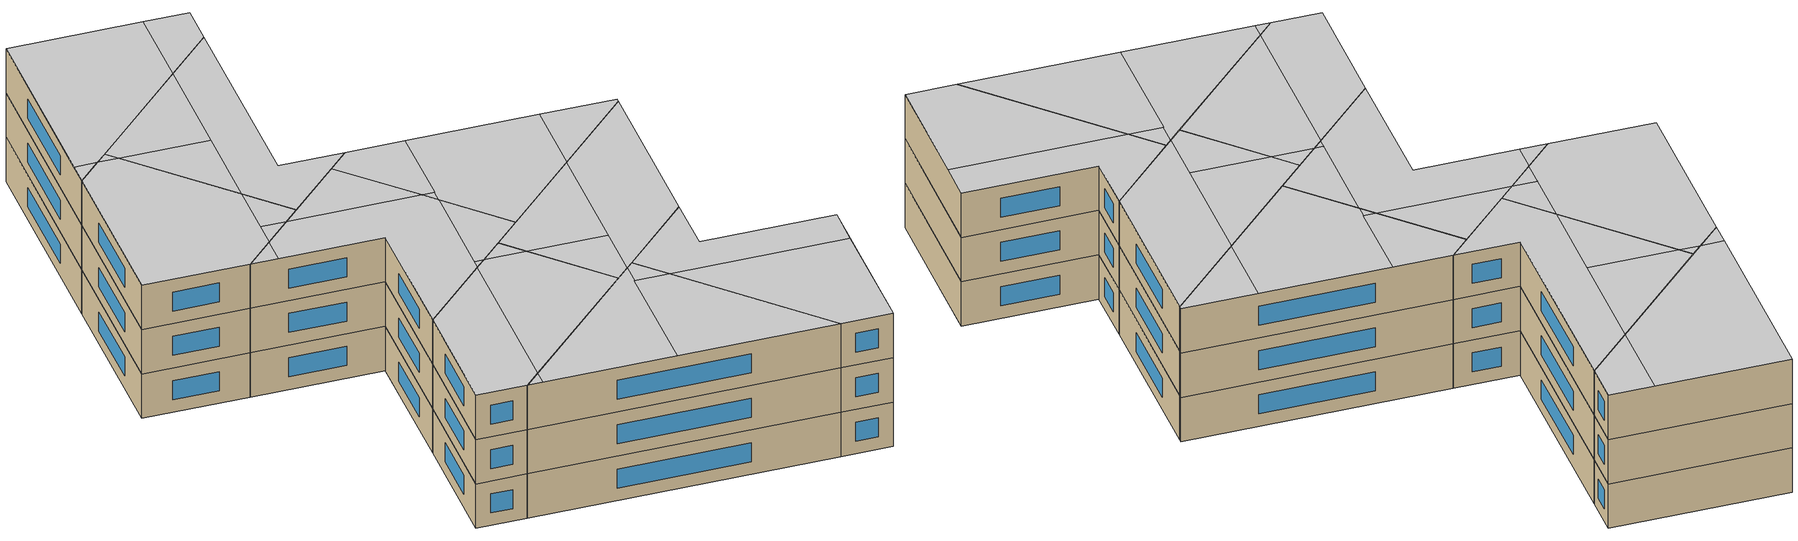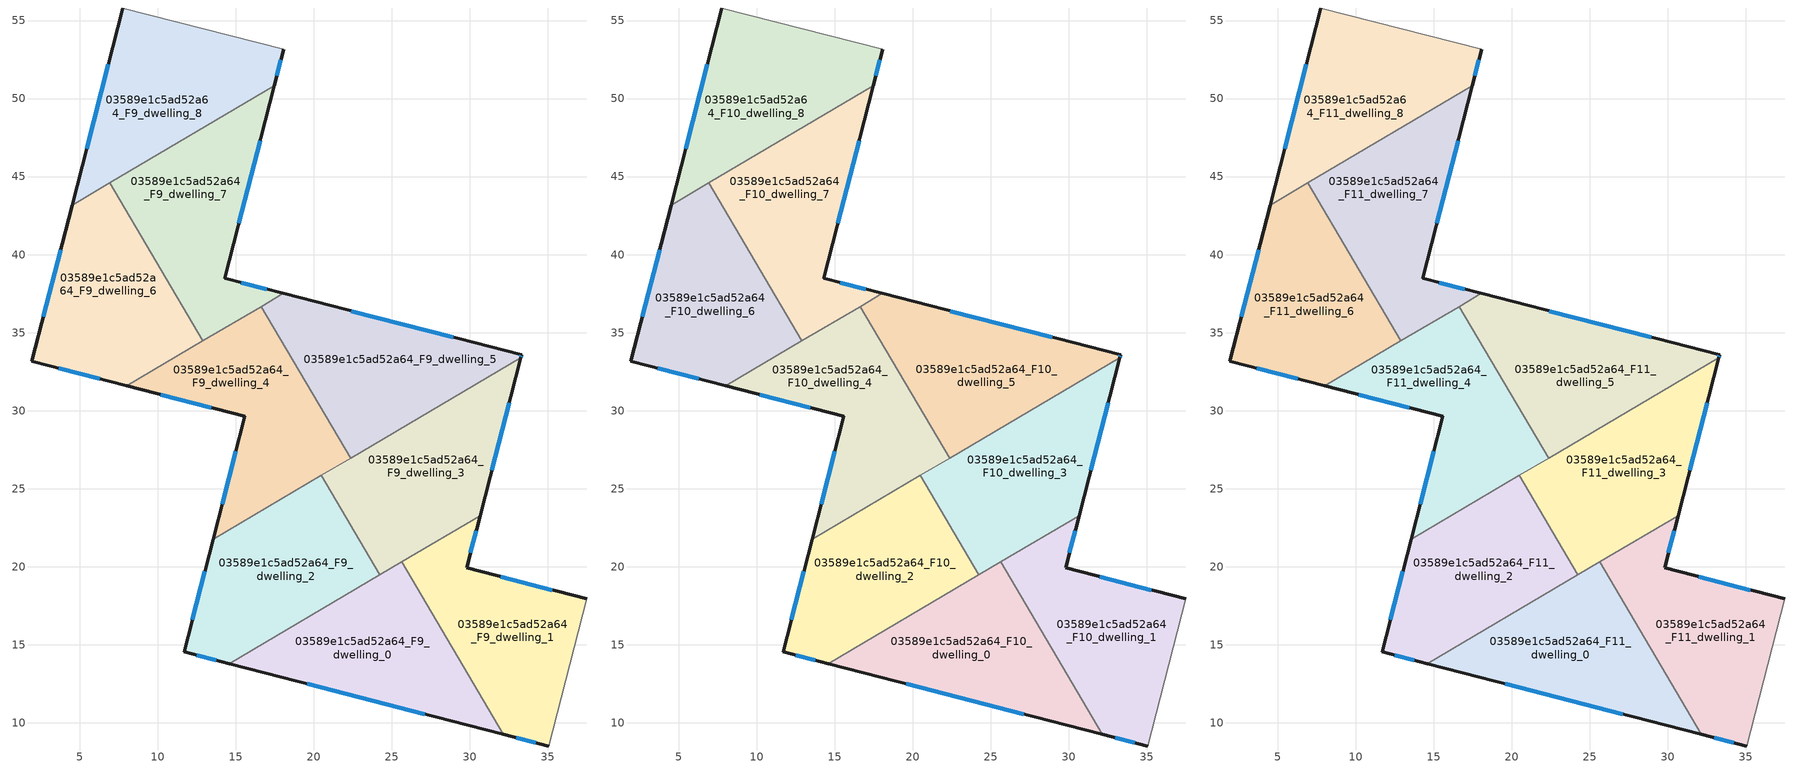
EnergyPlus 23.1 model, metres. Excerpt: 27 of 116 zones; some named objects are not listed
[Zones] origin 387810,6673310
03589e1c5ad52a64_F9_dwelling_0
 floor to 03589e1c5ad52a64_F8_dwelling_0 (EU_floor_Construction): 25.62,20.31 32.14,9.27 14.58,13.8 z27
 wall outside (EU_wall_Construction): 14.58,13.8 32.14,9.27 z27:30
 wall to 03589e1c5ad52a64_F9_dwelling_1 (EU_wall_Construction): 32.14,9.27 25.62,20.31 z27:30
 wall to 03589e1c5ad52a64_F9_dwelling_2 (EU_wall_Construction): 24.24,19.5 14.58,13.8 z27:30
 wall to 03589e1c5ad52a64_F9_dwelling_3 (EU_wall_Construction): 25.62,20.31 24.24,19.5 z27:30
 window (EU_Window_Construction): 19.59,12.5 27.12,10.56 z27.86:29.14
03589e1c5ad52a64_F9_dwelling_1
 floor to 03589e1c5ad52a64_F8_dwelling_1 (EU_floor_Construction): 37.48,17.94 35.05,8.52 32.14,9.27 25.62,20.31 30.65,23.28 29.78,19.93 z27
 wall outside (EU_wall_Construction): 37.48,17.94 29.78,19.93 30.65,23.28 / 32.14,9.27 35.05,8.52 z27:30
 wall adiabatic (EU_wall_Construction): 35.05,8.52 37.48,17.94 z27:30
 wall to 03589e1c5ad52a64_F9_dwelling_3 (EU_wall_Construction): 30.65,23.28 25.62,20.31 z27:30
 window (EU_Window_Construction): 30.03,20.88 30.4,22.32 / 35.28,18.51 31.98,19.36 / 32.97,9.05 34.22,8.73 z27.86:29.14
03589e1c5ad52a64_F9_dwelling_2
 floor to 03589e1c5ad52a64_F8_dwelling_2 (EU_floor_Construction): 20.48,25.85 24.23,19.5 14.58,13.8 11.69,14.54 13.55,21.76 z27
 wall outside (EU_wall_Construction): 13.55,21.76 11.69,14.54 14.58,13.8 z27:30
 wall to 03589e1c5ad52a64_F9_dwelling_3 (EU_wall_Construction): 24.23,19.5 20.48,25.85 z27:30
 wall to 03589e1c5ad52a64_F9_dwelling_4 (EU_wall_Construction): 20.48,25.85 13.55,21.76 z27:30
 window (EU_Window_Construction): 12.51,14.33 13.75,14.01 / 13.02,19.7 12.22,16.6 z27.86:29.14
03589e1c5ad52a64_F9_dwelling_3
 floor to 03589e1c5ad52a64_F8_dwelling_3 (EU_floor_Construction): 33.26,33.39 30.65,23.28 24.23,19.5 20.48,25.85 z27
 wall outside (EU_wall_Construction): 30.65,23.28 33.26,33.39 z27:30
 wall to 03589e1c5ad52a64_F9_dwelling_5 (EU_wall_Construction): 33.26,33.39 22.35,26.96 z27:30
 wall to 03589e1c5ad52a64_F9_dwelling_4 (EU_wall_Construction): 22.35,26.96 20.48,25.85 z27:30
 window (EU_Window_Construction): 31.39,26.17 32.51,30.5 z27.86:29.14
03589e1c5ad52a64_F9_dwelling_4
 floor to 03589e1c5ad52a64_F8_dwelling_4 (EU_floor_Construction): 16.62,36.67 22.35,26.96 13.55,21.76 15.58,29.64 8.02,31.59 z27
 wall outside (EU_wall_Construction): 8.02,31.59 15.58,29.64 13.55,21.76 z27:30
 wall to 03589e1c5ad52a64_F9_dwelling_5 (EU_wall_Construction): 22.35,26.96 16.62,36.67 z27:30
 wall to 03589e1c5ad52a64_F9_dwelling_6 (EU_wall_Construction): 12.9,34.47 8.02,31.59 z27:30
 wall to 03589e1c5ad52a64_F9_dwelling_7 (EU_wall_Construction): 16.62,36.67 12.9,34.47 z27:30
 window (EU_Window_Construction): 10.18,31.04 13.42,30.2 / 15,27.39 14.13,24.01 z27.86:29.14
03589e1c5ad52a64_F9_dwelling_5
 floor to 03589e1c5ad52a64_F8_dwelling_5 (EU_floor_Construction): 33.3,33.58 33.26,33.39 22.35,26.96 16.62,36.67 18.04,37.51 z27
 wall outside (EU_wall_Construction): 33.26,33.39 33.3,33.58 18.04,37.51 z27:30
 wall to 03589e1c5ad52a64_F9_dwelling_7 (EU_wall_Construction): 18.04,37.51 16.62,36.67 z27:30
 window (EU_Window_Construction): 28.94,34.7 22.4,36.39 / 33.27,33.44 33.29,33.52 z27.86:29.14
03589e1c5ad52a64_F9_dwelling_6
 floor to 03589e1c5ad52a64_F8_dwelling_6 (EU_floor_Construction): 6.93,44.59 12.9,34.47 8.02,31.59 1.93,33.16 4.51,43.17 z27
 wall outside (EU_wall_Construction): 4.51,43.17 1.93,33.16 8.02,31.59 z27:30
 wall to 03589e1c5ad52a64_F9_dwelling_7 (EU_wall_Construction): 12.9,34.47 6.93,44.59 z27:30
 wall to 03589e1c5ad52a64_F9_dwelling_8 (EU_wall_Construction): 6.93,44.59 4.51,43.17 z27:30
 window (EU_Window_Construction): 3.77,40.31 2.67,36.02 / 3.67,32.71 6.28,32.04 z27.86:29.14
03589e1c5ad52a64_F9_dwelling_7
 floor to 03589e1c5ad52a64_F8_dwelling_7 (EU_floor_Construction): 17.46,50.81 14.28,38.48 18.04,37.51 12.9,34.47 6.93,44.59 z27
 wall outside (EU_wall_Construction): 18.04,37.51 14.28,38.48 17.46,50.81 z27:30
 wall to 03589e1c5ad52a64_F9_dwelling_8 (EU_wall_Construction): 17.46,50.81 6.93,44.59 z27:30
 window (EU_Window_Construction): 16.97,37.79 15.36,38.2 / 15.19,42 16.55,47.28 z27.86:29.14
03589e1c5ad52a64_F9_dwelling_8
 floor to 03589e1c5ad52a64_F8_dwelling_8 (EU_floor_Construction): 18.06,53.15 17.46,50.81 4.51,43.17 7.77,55.8 z27
 wall outside (EU_wall_Construction): 7.77,55.8 4.51,43.17 / 17.46,50.81 18.06,53.15 z27:30
 wall adiabatic (EU_wall_Construction): 18.06,53.15 7.77,55.8 z27:30
 window (EU_Window_Construction): 6.84,52.19 5.44,46.78 / 17.63,51.47 17.89,52.48 z27.86:29.14
03589e1c5ad52a64_F10_dwelling_0
 floor to 03589e1c5ad52a64_F9_dwelling_0 (EU_floor_Construction): 25.62,20.31 32.14,9.27 14.58,13.8 z30
 wall outside (EU_wall_Construction): 14.58,13.8 32.14,9.27 z30:33
 wall to 03589e1c5ad52a64_F10_dwelling_1 (EU_wall_Construction): 32.14,9.27 25.62,20.31 z30:33
 wall to 03589e1c5ad52a64_F10_dwelling_2 (EU_wall_Construction): 24.24,19.5 14.58,13.8 z30:33
 wall to 03589e1c5ad52a64_F10_dwelling_3 (EU_wall_Construction): 25.62,20.31 24.24,19.5 z30:33
 window (EU_Window_Construction): 19.59,12.5 27.12,10.56 z30.86:32.14
03589e1c5ad52a64_F10_dwelling_1
 floor to 03589e1c5ad52a64_F9_dwelling_1 (EU_floor_Construction): 37.48,17.94 35.05,8.52 32.14,9.27 25.62,20.31 30.65,23.28 29.78,19.93 z30
 wall outside (EU_wall_Construction): 37.48,17.94 29.78,19.93 30.65,23.28 / 32.14,9.27 35.05,8.52 z30:33
 wall adiabatic (EU_wall_Construction): 35.05,8.52 37.48,17.94 z30:33
 wall to 03589e1c5ad52a64_F10_dwelling_3 (EU_wall_Construction): 30.65,23.28 25.62,20.31 z30:33
 window (EU_Window_Construction): 30.03,20.88 30.4,22.32 / 35.28,18.51 31.98,19.36 / 32.97,9.05 34.22,8.73 z30.86:32.14
03589e1c5ad52a64_F10_dwelling_2
 floor to 03589e1c5ad52a64_F9_dwelling_2 (EU_floor_Construction): 20.48,25.85 24.23,19.5 14.58,13.8 11.69,14.54 13.55,21.76 z30
 wall outside (EU_wall_Construction): 13.55,21.76 11.69,14.54 14.58,13.8 z30:33
 wall to 03589e1c5ad52a64_F10_dwelling_3 (EU_wall_Construction): 24.23,19.5 20.48,25.85 z30:33
 wall to 03589e1c5ad52a64_F10_dwelling_4 (EU_wall_Construction): 20.48,25.85 13.55,21.76 z30:33
 window (EU_Window_Construction): 12.51,14.33 13.75,14.01 / 13.02,19.7 12.22,16.6 z30.86:32.14
03589e1c5ad52a64_F10_dwelling_3
 floor to 03589e1c5ad52a64_F9_dwelling_3 (EU_floor_Construction): 33.26,33.39 30.65,23.28 24.23,19.5 20.48,25.85 z30
 wall outside (EU_wall_Construction): 30.65,23.28 33.26,33.39 z30:33
 wall to 03589e1c5ad52a64_F10_dwelling_5 (EU_wall_Construction): 33.26,33.39 22.35,26.96 z30:33
 wall to 03589e1c5ad52a64_F10_dwelling_4 (EU_wall_Construction): 22.35,26.96 20.48,25.85 z30:33
 window (EU_Window_Construction): 31.39,26.17 32.51,30.5 z30.86:32.14
03589e1c5ad52a64_F10_dwelling_4
 floor to 03589e1c5ad52a64_F9_dwelling_4 (EU_floor_Construction): 16.62,36.67 22.35,26.96 13.55,21.76 15.58,29.64 8.02,31.59 z30
 wall outside (EU_wall_Construction): 8.02,31.59 15.58,29.64 13.55,21.76 z30:33
 wall to 03589e1c5ad52a64_F10_dwelling_5 (EU_wall_Construction): 22.35,26.96 16.62,36.67 z30:33
 wall to 03589e1c5ad52a64_F10_dwelling_6 (EU_wall_Construction): 12.9,34.47 8.02,31.59 z30:33
 wall to 03589e1c5ad52a64_F10_dwelling_7 (EU_wall_Construction): 16.62,36.67 12.9,34.47 z30:33
 window (EU_Window_Construction): 10.18,31.04 13.42,30.2 / 15,27.39 14.13,24.01 z30.86:32.14
03589e1c5ad52a64_F10_dwelling_5
 floor to 03589e1c5ad52a64_F9_dwelling_5 (EU_floor_Construction): 33.3,33.58 33.26,33.39 22.35,26.96 16.62,36.67 18.04,37.51 z30
 wall outside (EU_wall_Construction): 33.26,33.39 33.3,33.58 18.04,37.51 z30:33
 wall to 03589e1c5ad52a64_F10_dwelling_7 (EU_wall_Construction): 18.04,37.51 16.62,36.67 z30:33
 window (EU_Window_Construction): 28.94,34.7 22.4,36.39 / 33.27,33.44 33.29,33.52 z30.86:32.14
03589e1c5ad52a64_F10_dwelling_6
 floor to 03589e1c5ad52a64_F9_dwelling_6 (EU_floor_Construction): 6.93,44.59 12.9,34.47 8.02,31.59 1.93,33.16 4.51,43.17 z30
 wall outside (EU_wall_Construction): 4.51,43.17 1.93,33.16 8.02,31.59 z30:33
 wall to 03589e1c5ad52a64_F10_dwelling_7 (EU_wall_Construction): 12.9,34.47 6.93,44.59 z30:33
 wall to 03589e1c5ad52a64_F10_dwelling_8 (EU_wall_Construction): 6.93,44.59 4.51,43.17 z30:33
 window (EU_Window_Construction): 3.77,40.31 2.67,36.02 / 3.67,32.71 6.28,32.04 z30.86:32.14
03589e1c5ad52a64_F10_dwelling_7
 floor to 03589e1c5ad52a64_F9_dwelling_7 (EU_floor_Construction): 17.46,50.81 14.28,38.48 18.04,37.51 12.9,34.47 6.93,44.59 z30
 wall outside (EU_wall_Construction): 18.04,37.51 14.28,38.48 17.46,50.81 z30:33
 wall to 03589e1c5ad52a64_F10_dwelling_8 (EU_wall_Construction): 17.46,50.81 6.93,44.59 z30:33
 window (EU_Window_Construction): 16.97,37.79 15.36,38.2 / 15.19,42 16.55,47.28 z30.86:32.14
03589e1c5ad52a64_F10_dwelling_8
 floor to 03589e1c5ad52a64_F9_dwelling_8 (EU_floor_Construction): 18.06,53.15 17.46,50.81 4.51,43.17 7.77,55.8 z30
 wall outside (EU_wall_Construction): 7.77,55.8 4.51,43.17 / 17.46,50.81 18.06,53.15 z30:33
 wall adiabatic (EU_wall_Construction): 18.06,53.15 7.77,55.8 z30:33
 window (EU_Window_Construction): 6.84,52.19 5.44,46.78 / 17.63,51.47 17.89,52.48 z30.86:32.14
03589e1c5ad52a64_F11_dwelling_0
 floor to 03589e1c5ad52a64_F10_dwelling_0 (EU_floor_Construction): 25.62,20.31 32.14,9.27 14.58,13.8 z33
 wall outside (EU_wall_Construction): 14.58,13.8 32.14,9.27 z33:36
 wall to 03589e1c5ad52a64_F11_dwelling_1 (EU_wall_Construction): 32.14,9.27 25.62,20.31 z33:36
 wall to 03589e1c5ad52a64_F11_dwelling_2 (EU_wall_Construction): 24.24,19.5 14.58,13.8 z33:36
 wall to 03589e1c5ad52a64_F11_dwelling_3 (EU_wall_Construction): 25.62,20.31 24.24,19.5 z33:36
 window (EU_Window_Construction): 19.59,12.5 27.12,10.56 z33.86:35.14
 ceiling to 03589e1c5ad52a64_F12_dwelling_0 (EU_floor_Construction): 32.14,9.27 26.8,18.31 24.83,18.82 22.98,11.63 z36
 ceiling to 03589e1c5ad52a64_F12_dwelling_2 (EU_floor_Construction): 22.98,11.63 25.15,20.03 15.69,14.45 15.46,13.57 z36
 ceiling to 03589e1c5ad52a64_F12_dwelling_1 (EU_floor_Construction): 26.8,18.31 25.62,20.31 25.15,20.03 24.83,18.81 z36
 ceiling to 03589e1c5ad52a64_F12_dwelling_4 (EU_floor_Construction): 15.46,13.57 15.69,14.45 14.58,13.8 z36
03589e1c5ad52a64_F11_dwelling_1
 floor to 03589e1c5ad52a64_F10_dwelling_1 (EU_floor_Construction): 37.48,17.94 35.05,8.52 32.14,9.27 25.62,20.31 30.65,23.28 29.78,19.93 z33
 wall outside (EU_wall_Construction): 37.48,17.94 29.78,19.93 30.65,23.28 / 32.14,9.27 35.05,8.52 z33:36
 wall adiabatic (EU_wall_Construction): 35.05,8.52 37.48,17.94 z33:36
 wall to 03589e1c5ad52a64_F11_dwelling_3 (EU_wall_Construction): 30.65,23.28 25.62,20.31 z33:36
 window (EU_Window_Construction): 30.03,20.88 30.4,22.32 / 35.28,18.51 31.98,19.36 / 32.97,9.05 34.22,8.73 z33.86:35.14
 ceiling to 03589e1c5ad52a64_F12_dwelling_1 (EU_floor_Construction): 36.9,15.7 37.48,17.94 29.78,19.93 30.65,23.28 25.62,20.31 26.8,18.31 z36
 ceiling to 03589e1c5ad52a64_F12_dwelling_0 (EU_floor_Construction): 35.05,8.52 36.9,15.7 26.8,18.31 32.14,9.27 z36
03589e1c5ad52a64_F11_dwelling_2
 floor to 03589e1c5ad52a64_F10_dwelling_2 (EU_floor_Construction): 20.48,25.85 24.23,19.5 14.58,13.8 11.69,14.54 13.55,21.76 z33
 wall outside (EU_wall_Construction): 13.55,21.76 11.69,14.54 14.58,13.8 z33:36
 wall to 03589e1c5ad52a64_F11_dwelling_3 (EU_wall_Construction): 24.23,19.5 20.48,25.85 z33:36
 wall to 03589e1c5ad52a64_F11_dwelling_4 (EU_wall_Construction): 20.48,25.85 13.55,21.76 z33:36
 window (EU_Window_Construction): 12.51,14.33 13.75,14.01 / 13.02,19.7 12.22,16.6 z33.86:35.14
 ceiling to 03589e1c5ad52a64_F12_dwelling_2 (EU_floor_Construction): 24.23,19.5 21.37,24.35 18.98,24.97 18.3,24.56 15.69,14.45 z36
 ceiling to 03589e1c5ad52a64_F12_dwelling_4 (EU_floor_Construction): 15.69,14.45 18.3,24.56 13.55,21.76 11.69,14.54 14.58,13.8 z36
 ceiling to 03589e1c5ad52a64_F12_dwelling_3 (EU_floor_Construction): 21.37,24.35 20.48,25.85 18.98,24.97 z36
03589e1c5ad52a64_F11_dwelling_3
 floor to 03589e1c5ad52a64_F10_dwelling_3 (EU_floor_Construction): 33.26,33.39 30.65,23.28 24.23,19.5 20.48,25.85 z33
 wall outside (EU_wall_Construction): 30.65,23.28 33.26,33.39 z33:36
 wall to 03589e1c5ad52a64_F11_dwelling_5 (EU_wall_Construction): 33.26,33.39 22.35,26.96 z33:36
 wall to 03589e1c5ad52a64_F11_dwelling_4 (EU_wall_Construction): 22.35,26.96 20.48,25.85 z33:36
 window (EU_Window_Construction): 31.39,26.17 32.51,30.5 z33.86:35.14
 ceiling to 03589e1c5ad52a64_F12_dwelling_1 (EU_floor_Construction): 30.65,23.28 33.26,33.39 27.75,30.14 25.15,20.03 z36
 ceiling to 03589e1c5ad52a64_F12_dwelling_2 (EU_floor_Construction): 25.15,20.03 25.95,23.17 21.37,24.35 24.23,19.5 z36
 ceiling to 03589e1c5ad52a64_F12_dwelling_3 (EU_floor_Construction): 25.96,23.17 27.75,30.14 20.48,25.85 21.37,24.35 z36
03589e1c5ad52a64_F11_dwelling_4
 floor to 03589e1c5ad52a64_F10_dwelling_4 (EU_floor_Construction): 16.62,36.67 22.35,26.96 13.55,21.76 15.58,29.64 8.02,31.59 z33
 wall outside (EU_wall_Construction): 8.02,31.59 15.58,29.64 13.55,21.76 z33:36
 wall to 03589e1c5ad52a64_F11_dwelling_5 (EU_wall_Construction): 22.35,26.96 16.62,36.67 z33:36
 wall to 03589e1c5ad52a64_F11_dwelling_6 (EU_wall_Construction): 12.9,34.47 8.02,31.59 z33:36
 wall to 03589e1c5ad52a64_F11_dwelling_7 (EU_wall_Construction): 16.62,36.67 12.9,34.47 z33:36
 window (EU_Window_Construction): 10.18,31.04 13.42,30.2 / 15,27.39 14.13,24.01 z33.86:35.14
 ceiling to 03589e1c5ad52a64_F12_dwelling_4 (EU_floor_Construction): 18.3,24.56 19.96,31.01 19.44,31.89 11.84,33.85 10,32.76 9.59,31.19 15.58,29.64 13.55,21.76 z36
 ceiling to 03589e1c5ad52a64_F12_dwelling_5 (EU_floor_Construction): 19.44,31.89 16.62,36.67 11.84,33.85 z36
 ceiling to 03589e1c5ad52a64_F12_dwelling_6 (EU_floor_Construction): 9.59,31.19 10,32.76 8.02,31.59 z36
 ceiling to 03589e1c5ad52a64_F12_dwelling_3 (EU_floor_Construction): 22.35,26.96 19.96,31.01 18.44,25.1 18.98,24.97 z36
 ceiling adiabatic (EU_roof_Construction): 18.98,24.97 18.44,25.1 18.3,24.56 z36
03589e1c5ad52a64_F11_dwelling_5
 floor to 03589e1c5ad52a64_F10_dwelling_5 (EU_floor_Construction): 33.3,33.58 33.26,33.39 22.35,26.96 16.62,36.67 18.04,37.51 z33
 wall outside (EU_wall_Construction): 33.26,33.39 33.3,33.58 18.04,37.51 z33:36
 wall to 03589e1c5ad52a64_F11_dwelling_7 (EU_wall_Construction): 18.04,37.51 16.62,36.67 z33:36
 window (EU_Window_Construction): 28.94,34.7 22.4,36.39 / 33.27,33.44 33.29,33.52 z33.86:35.14
 ceiling to 03589e1c5ad52a64_F12_dwelling_5 (EU_floor_Construction): 20.14,31.71 21.41,36.64 18.04,37.51 16.62,36.67 19.44,31.89 z36
 ceiling to 03589e1c5ad52a64_F12_dwelling_3 (EU_floor_Construction): 27.75,30.14 28.93,34.7 21.41,36.64 19.96,31.01 22.35,26.96 z36
 ceiling to 03589e1c5ad52a64_F12_dwelling_4 (EU_floor_Construction): 19.96,31.01 20.14,31.71 19.44,31.89 z36
 ceiling to 03589e1c5ad52a64_F12_dwelling_1 (EU_floor_Construction): 33.26,33.39 33.3,33.58 28.93,34.7 27.75,30.14 z36
03589e1c5ad52a64_F11_dwelling_6
 floor to 03589e1c5ad52a64_F10_dwelling_6 (EU_floor_Construction): 6.93,44.59 12.9,34.47 8.02,31.59 1.93,33.16 4.51,43.17 z33
 wall outside (EU_wall_Construction): 4.51,43.17 1.93,33.16 8.02,31.59 z33:36
 wall to 03589e1c5ad52a64_F11_dwelling_7 (EU_wall_Construction): 12.9,34.47 6.93,44.59 z33:36
 wall to 03589e1c5ad52a64_F11_dwelling_8 (EU_wall_Construction): 6.93,44.59 4.51,43.17 z33:36
 window (EU_Window_Construction): 3.77,40.31 2.67,36.02 / 3.67,32.71 6.28,32.04 z33.86:35.14
 ceiling to 03589e1c5ad52a64_F12_dwelling_6 (EU_floor_Construction): 10,32.76 11.19,37.37 7.38,43.83 6.16,44.14 4.51,43.17 1.93,33.16 8.02,31.59 z36
 ceiling to 03589e1c5ad52a64_F12_dwelling_4 (EU_floor_Construction): 11.84,33.85 10.38,34.23 10,32.76 z36
 ceiling adiabatic (EU_roof_Construction): 7.38,43.83 6.93,44.59 6.16,44.14 z36
 ceiling to 03589e1c5ad52a64_F12_dwelling_5 (EU_floor_Construction): 12.9,34.47 11.19,37.37 10.38,34.23 11.84,33.85 z36
03589e1c5ad52a64_F11_dwelling_7
 floor to 03589e1c5ad52a64_F10_dwelling_7 (EU_floor_Construction): 17.46,50.81 14.28,38.48 18.04,37.51 12.9,34.47 6.93,44.59 z33
 wall outside (EU_wall_Construction): 18.04,37.51 14.28,38.48 17.46,50.81 z33:36
 wall to 03589e1c5ad52a64_F11_dwelling_8 (EU_wall_Construction): 17.46,50.81 6.93,44.59 z33:36
 window (EU_Window_Construction): 16.97,37.79 15.36,38.2 / 15.19,42 16.55,47.28 z33.86:35.14
 ceiling adiabatic (EU_roof_Construction): 12.51,42.51 14.15,48.85 6.93,44.59 7.38,43.83 z36
 ceiling to 03589e1c5ad52a64_F12_dwelling_6 (EU_floor_Construction): 11.19,37.37 12.51,42.51 7.38,43.83 z36
 ceiling to 03589e1c5ad52a64_F12_dwelling_5 (EU_floor_Construction): 18.04,37.51 14.28,38.48 17.46,50.81 14.15,48.85 11.19,37.37 12.9,34.47 z36
03589e1c5ad52a64_F11_dwelling_8
 floor to 03589e1c5ad52a64_F10_dwelling_8 (EU_floor_Construction): 18.06,53.15 17.46,50.81 4.51,43.17 7.77,55.8 z33
 wall outside (EU_wall_Construction): 7.77,55.8 4.51,43.17 / 17.46,50.81 18.06,53.15 z33:36
 wall adiabatic (EU_wall_Construction): 18.06,53.15 7.77,55.8 z33:36
 window (EU_Window_Construction): 6.84,52.19 5.44,46.78 / 17.63,51.47 17.89,52.48 z33.86:35.14
 ceiling to 03589e1c5ad52a64_F12_dwelling_7 (EU_floor_Construction): 14.15,48.85 15.43,53.83 7.77,55.8 4.85,44.48 6.16,44.14 z36
 ceiling to 03589e1c5ad52a64_F12_dwelling_6 (EU_floor_Construction): 6.16,44.14 4.85,44.48 4.51,43.17 z36
 ceiling to 03589e1c5ad52a64_F12_dwelling_5 (EU_floor_Construction): 17.46,50.81 18.06,53.15 15.43,53.83 14.15,48.85 z36
[Building]
EU S2 Campaign: North Axis=0; Terrain=City; Solar Distribution=FullExterior
[Site:Location]
Helsinki-Vantaa.AP: Latitude=60.317; Longitude=24.963; Time Zone=2; Elevation=54.6
[SizingPeriod:WeatherFileDays]
AnnualSizingPeriod: Begin Month=1; Begin Day of Month=1; End Month=12; End Day of Month=31; Day of Week for Start Day=Monday; Use Weather File Daylight Saving Period=No; Use Weather File Rain and Snow Indicators=No
[MATERIAL]
EU_InternalMass_Material: Roughness=MediumRough; Thickness=0.1; Conductivity=1; Density=1800; Specific Heat=900; Thermal Absorptance=0.9; Solar Absorptance=0.7; Visible Absorptance=0.7
[MATERIAL:NOMASS] Roughness=MediumRough; Thermal Absorptance=0.9; Solar Absorptance=0.7; Visible Absorptance=0.7
Name | Thermal Resistance
EU_wall_NoMass | 5.91765
EU_roof_NoMass | 11.1778
EU_floor_NoMass | 6.2875
[WINDOWMATERIAL:SIMPLEGLAZINGSYSTEM]
EU_Window_SimpleGlazing: UFactor=0.994035; Solar Heat Gain Coefficient=0.7; Visible Transmittance=0.7
[CONSTRUCTION]
EU_wall_Construction: EU_wall_NoMass
EU_roof_Construction: EU_roof_NoMass
EU_floor_Construction: EU_floor_NoMass
EU_Window_Construction: EU_Window_SimpleGlazing
EU_InternalMass_Construction: EU_InternalMass_Material
[ZONE] Type=1; Multiplier=1; Ceiling Height=autocalculate; Floor Area=autocalculate; Part of Total Floor Area=Yes
Name | Volume
03589e1c5ad52a64_F9_dwelling_0; 03589e1c5ad52a64_F10_dwelling_0; 03589e1c5ad52a64_F11_dwelling_0 | 246.678
03589e1c5ad52a64_F9_dwelling_1; 03589e1c5ad52a64_F10_dwelling_1; 03589e1c5ad52a64_F11_dwelling_1 | 246.668
03589e1c5ad52a64_F9_dwelling_2; 03589e1c5ad52a64_F10_dwelling_2; 03589e1c5ad52a64_F11_dwelling_2 | 246.696
03589e1c5ad52a64_F9_dwelling_3; 03589e1c5ad52a64_F10_dwelling_3; 03589e1c5ad52a64_F11_dwelling_3 | 246.664
03589e1c5ad52a64_F9_dwelling_4; 03589e1c5ad52a64_F10_dwelling_4; 03589e1c5ad52a64_F11_dwelling_4 | 246.658
03589e1c5ad52a64_F9_dwelling_5; 03589e1c5ad52a64_F10_dwelling_5; 03589e1c5ad52a64_F11_dwelling_5 | 246.677
03589e1c5ad52a64_F9_dwelling_6; 03589e1c5ad52a64_F10_dwelling_6; 03589e1c5ad52a64_F11_dwelling_6 | 246.698
03589e1c5ad52a64_F9_dwelling_7; 03589e1c5ad52a64_F10_dwelling_7; 03589e1c5ad52a64_F11_dwelling_7 | 246.682
03589e1c5ad52a64_F9_dwelling_8; 03589e1c5ad52a64_F10_dwelling_8; 03589e1c5ad52a64_F11_dwelling_8 | 246.686
[INTERNALMASS] Construction=EU_InternalMass_Construction
Name | Zone or ZoneList | Surface Area
03589e1c5ad52a64_F9_dwelling_0_EU_InternalMass | 03589e1c5ad52a64_F9_dwelling_0 | 82.2289
03589e1c5ad52a64_F9_dwelling_1_EU_InternalMass | 03589e1c5ad52a64_F9_dwelling_1 | 82.223
03589e1c5ad52a64_F9_dwelling_2_EU_InternalMass | 03589e1c5ad52a64_F9_dwelling_2 | 82.2314
03589e1c5ad52a64_F9_dwelling_3_EU_InternalMass | 03589e1c5ad52a64_F9_dwelling_3 | 82.222
03589e1c5ad52a64_F9_dwelling_4_EU_InternalMass | 03589e1c5ad52a64_F9_dwelling_4 | 82.2219
03589e1c5ad52a64_F9_dwelling_5_EU_InternalMass | 03589e1c5ad52a64_F9_dwelling_5 | 82.2223
03589e1c5ad52a64_F9_dwelling_6_EU_InternalMass | 03589e1c5ad52a64_F9_dwelling_6 | 82.2332
03589e1c5ad52a64_F9_dwelling_7_EU_InternalMass | 03589e1c5ad52a64_F9_dwelling_7 | 82.2251
03589e1c5ad52a64_F9_dwelling_8_EU_InternalMass | 03589e1c5ad52a64_F9_dwelling_8 | 82.2289
03589e1c5ad52a64_F10_dwelling_0_EU_InternalMass | 03589e1c5ad52a64_F10_dwelling_0 | 82.2289
03589e1c5ad52a64_F10_dwelling_1_EU_InternalMass | 03589e1c5ad52a64_F10_dwelling_1 | 82.223
03589e1c5ad52a64_F10_dwelling_2_EU_InternalMass | 03589e1c5ad52a64_F10_dwelling_2 | 82.2314
03589e1c5ad52a64_F10_dwelling_3_EU_InternalMass | 03589e1c5ad52a64_F10_dwelling_3 | 82.222
03589e1c5ad52a64_F10_dwelling_4_EU_InternalMass | 03589e1c5ad52a64_F10_dwelling_4 | 82.2219
03589e1c5ad52a64_F10_dwelling_5_EU_InternalMass | 03589e1c5ad52a64_F10_dwelling_5 | 82.2223
03589e1c5ad52a64_F10_dwelling_6_EU_InternalMass | 03589e1c5ad52a64_F10_dwelling_6 | 82.2332
03589e1c5ad52a64_F10_dwelling_7_EU_InternalMass | 03589e1c5ad52a64_F10_dwelling_7 | 82.2251
03589e1c5ad52a64_F10_dwelling_8_EU_InternalMass | 03589e1c5ad52a64_F10_dwelling_8 | 82.2289
03589e1c5ad52a64_F11_dwelling_0_EU_InternalMass | 03589e1c5ad52a64_F11_dwelling_0 | 82.2289
03589e1c5ad52a64_F11_dwelling_1_EU_InternalMass | 03589e1c5ad52a64_F11_dwelling_1 | 82.223
03589e1c5ad52a64_F11_dwelling_2_EU_InternalMass | 03589e1c5ad52a64_F11_dwelling_2 | 82.2314
03589e1c5ad52a64_F11_dwelling_3_EU_InternalMass | 03589e1c5ad52a64_F11_dwelling_3 | 82.222
03589e1c5ad52a64_F11_dwelling_4_EU_InternalMass | 03589e1c5ad52a64_F11_dwelling_4 | 82.2219
03589e1c5ad52a64_F11_dwelling_5_EU_InternalMass | 03589e1c5ad52a64_F11_dwelling_5 | 82.2223
03589e1c5ad52a64_F11_dwelling_6_EU_InternalMass | 03589e1c5ad52a64_F11_dwelling_6 | 82.2332
03589e1c5ad52a64_F11_dwelling_7_EU_InternalMass | 03589e1c5ad52a64_F11_dwelling_7 | 82.2251
03589e1c5ad52a64_F11_dwelling_8_EU_InternalMass | 03589e1c5ad52a64_F11_dwelling_8 | 82.2289
[OTHEREQUIPMENT] Fuel Type=Electricity; Design Level Calculation Method=Watts/Area; Power per Zone Floor Area=1; Fraction Latent=0; Fraction Radiant=0; Fraction Lost=0; Carbon Dioxide Generation Rate=0; EndUse Subcategory=EU_Step8_InternalGains
Name | Zone or ZoneList or Space or SpaceList | Schedule
EU_Step8_InternalGain_03589e1c5ad52a64_F9_dwelling_0_f000 | 03589e1c5ad52a64_F9_dwelling_0 | EU_Step8_GainSchedule_03589e1c5ad52a64_F9_dwelling_0_f000
EU_Step8_InternalGain_03589e1c5ad52a64_F9_dwelling_1_f000 | 03589e1c5ad52a64_F9_dwelling_1 | EU_Step8_GainSchedule_03589e1c5ad52a64_F9_dwelling_1_f000
EU_Step8_InternalGain_03589e1c5ad52a64_F9_dwelling_2_f000 | 03589e1c5ad52a64_F9_dwelling_2 | EU_Step8_GainSchedule_03589e1c5ad52a64_F9_dwelling_2_f000
EU_Step8_InternalGain_03589e1c5ad52a64_F9_dwelling_3_f000 | 03589e1c5ad52a64_F9_dwelling_3 | EU_Step8_GainSchedule_03589e1c5ad52a64_F9_dwelling_3_f000
EU_Step8_InternalGain_03589e1c5ad52a64_F9_dwelling_4_f000 | 03589e1c5ad52a64_F9_dwelling_4 | EU_Step8_GainSchedule_03589e1c5ad52a64_F9_dwelling_4_f000
EU_Step8_InternalGain_03589e1c5ad52a64_F9_dwelling_5_f000 | 03589e1c5ad52a64_F9_dwelling_5 | EU_Step8_GainSchedule_03589e1c5ad52a64_F9_dwelling_5_f000
EU_Step8_InternalGain_03589e1c5ad52a64_F9_dwelling_6_f000 | 03589e1c5ad52a64_F9_dwelling_6 | EU_Step8_GainSchedule_03589e1c5ad52a64_F9_dwelling_6_f000
EU_Step8_InternalGain_03589e1c5ad52a64_F9_dwelling_7_f000 | 03589e1c5ad52a64_F9_dwelling_7 | EU_Step8_GainSchedule_03589e1c5ad52a64_F9_dwelling_7_f000
EU_Step8_InternalGain_03589e1c5ad52a64_F9_dwelling_8_f000 | 03589e1c5ad52a64_F9_dwelling_8 | EU_Step8_GainSchedule_03589e1c5ad52a64_F9_dwelling_8_f000
EU_Step8_InternalGain_03589e1c5ad52a64_F10_dwelling_0_f000 | 03589e1c5ad52a64_F10_dwelling_0 | EU_Step8_GainSchedule_03589e1c5ad52a64_F10_dwelling_0_f000
EU_Step8_InternalGain_03589e1c5ad52a64_F10_dwelling_1_f000 | 03589e1c5ad52a64_F10_dwelling_1 | EU_Step8_GainSchedule_03589e1c5ad52a64_F10_dwelling_1_f000
EU_Step8_InternalGain_03589e1c5ad52a64_F10_dwelling_2_f000 | 03589e1c5ad52a64_F10_dwelling_2 | EU_Step8_GainSchedule_03589e1c5ad52a64_F10_dwelling_2_f000
EU_Step8_InternalGain_03589e1c5ad52a64_F10_dwelling_3_f000 | 03589e1c5ad52a64_F10_dwelling_3 | EU_Step8_GainSchedule_03589e1c5ad52a64_F10_dwelling_3_f000
EU_Step8_InternalGain_03589e1c5ad52a64_F10_dwelling_4_f000 | 03589e1c5ad52a64_F10_dwelling_4 | EU_Step8_GainSchedule_03589e1c5ad52a64_F10_dwelling_4_f000
EU_Step8_InternalGain_03589e1c5ad52a64_F10_dwelling_5_f000 | 03589e1c5ad52a64_F10_dwelling_5 | EU_Step8_GainSchedule_03589e1c5ad52a64_F10_dwelling_5_f000
EU_Step8_InternalGain_03589e1c5ad52a64_F10_dwelling_6_f000 | 03589e1c5ad52a64_F10_dwelling_6 | EU_Step8_GainSchedule_03589e1c5ad52a64_F10_dwelling_6_f000
EU_Step8_InternalGain_03589e1c5ad52a64_F10_dwelling_7_f000 | 03589e1c5ad52a64_F10_dwelling_7 | EU_Step8_GainSchedule_03589e1c5ad52a64_F10_dwelling_7_f000
EU_Step8_InternalGain_03589e1c5ad52a64_F10_dwelling_8_f000 | 03589e1c5ad52a64_F10_dwelling_8 | EU_Step8_GainSchedule_03589e1c5ad52a64_F10_dwelling_8_f000
EU_Step8_InternalGain_03589e1c5ad52a64_F11_dwelling_0_f000 | 03589e1c5ad52a64_F11_dwelling_0 | EU_Step8_GainSchedule_03589e1c5ad52a64_F11_dwelling_0_f000
EU_Step8_InternalGain_03589e1c5ad52a64_F11_dwelling_1_f000 | 03589e1c5ad52a64_F11_dwelling_1 | EU_Step8_GainSchedule_03589e1c5ad52a64_F11_dwelling_1_f000
EU_Step8_InternalGain_03589e1c5ad52a64_F11_dwelling_2_f000 | 03589e1c5ad52a64_F11_dwelling_2 | EU_Step8_GainSchedule_03589e1c5ad52a64_F11_dwelling_2_f000
EU_Step8_InternalGain_03589e1c5ad52a64_F11_dwelling_3_f000 | 03589e1c5ad52a64_F11_dwelling_3 | EU_Step8_GainSchedule_03589e1c5ad52a64_F11_dwelling_3_f000
EU_Step8_InternalGain_03589e1c5ad52a64_F11_dwelling_4_f000 | 03589e1c5ad52a64_F11_dwelling_4 | EU_Step8_GainSchedule_03589e1c5ad52a64_F11_dwelling_4_f000
EU_Step8_InternalGain_03589e1c5ad52a64_F11_dwelling_5_f000 | 03589e1c5ad52a64_F11_dwelling_5 | EU_Step8_GainSchedule_03589e1c5ad52a64_F11_dwelling_5_f000
EU_Step8_InternalGain_03589e1c5ad52a64_F11_dwelling_6_f000 | 03589e1c5ad52a64_F11_dwelling_6 | EU_Step8_GainSchedule_03589e1c5ad52a64_F11_dwelling_6_f000
EU_Step8_InternalGain_03589e1c5ad52a64_F11_dwelling_7_f000 | 03589e1c5ad52a64_F11_dwelling_7 | EU_Step8_GainSchedule_03589e1c5ad52a64_F11_dwelling_7_f000
EU_Step8_InternalGain_03589e1c5ad52a64_F11_dwelling_8_f000 | 03589e1c5ad52a64_F11_dwelling_8 | EU_Step8_GainSchedule_03589e1c5ad52a64_F11_dwelling_8_f000
[ZONEVENTILATION:DESIGNFLOWRATE] Schedule=EU_AlwaysOn; Design Flow Rate Calculation Method=AirChanges/Hour; Air Changes per Hour=0.596421; Ventilation Type=Natural; Fan Pressure Rise=0; Fan Total Efficiency=1; Constant Term Coefficient=1; Temperature Term Coefficient=0; Velocity Term Coefficient=0; Velocity Squared Term Coefficient=0; Minimum Indoor Temperature=-100; Maximum Indoor Temperature=100; Delta Temperature=-100; Minimum Outdoor Temperature=-100; Maximum Outdoor Temperature=100; Maximum Wind Speed=40
Name | Zone or ZoneList or Space or SpaceList
EU_ConstantAir_03589e1c5ad52a64_F9_dwelling_0 | 03589e1c5ad52a64_F9_dwelling_0
EU_ConstantAir_03589e1c5ad52a64_F9_dwelling_1 | 03589e1c5ad52a64_F9_dwelling_1
EU_ConstantAir_03589e1c5ad52a64_F9_dwelling_2 | 03589e1c5ad52a64_F9_dwelling_2
EU_ConstantAir_03589e1c5ad52a64_F9_dwelling_3 | 03589e1c5ad52a64_F9_dwelling_3
EU_ConstantAir_03589e1c5ad52a64_F9_dwelling_4 | 03589e1c5ad52a64_F9_dwelling_4
EU_ConstantAir_03589e1c5ad52a64_F9_dwelling_5 | 03589e1c5ad52a64_F9_dwelling_5
EU_ConstantAir_03589e1c5ad52a64_F9_dwelling_6 | 03589e1c5ad52a64_F9_dwelling_6
EU_ConstantAir_03589e1c5ad52a64_F9_dwelling_7 | 03589e1c5ad52a64_F9_dwelling_7
EU_ConstantAir_03589e1c5ad52a64_F9_dwelling_8 | 03589e1c5ad52a64_F9_dwelling_8
EU_ConstantAir_03589e1c5ad52a64_F10_dwelling_0 | 03589e1c5ad52a64_F10_dwelling_0
EU_ConstantAir_03589e1c5ad52a64_F10_dwelling_1 | 03589e1c5ad52a64_F10_dwelling_1
EU_ConstantAir_03589e1c5ad52a64_F10_dwelling_2 | 03589e1c5ad52a64_F10_dwelling_2
EU_ConstantAir_03589e1c5ad52a64_F10_dwelling_3 | 03589e1c5ad52a64_F10_dwelling_3
EU_ConstantAir_03589e1c5ad52a64_F10_dwelling_4 | 03589e1c5ad52a64_F10_dwelling_4
EU_ConstantAir_03589e1c5ad52a64_F10_dwelling_5 | 03589e1c5ad52a64_F10_dwelling_5
EU_ConstantAir_03589e1c5ad52a64_F10_dwelling_6 | 03589e1c5ad52a64_F10_dwelling_6
EU_ConstantAir_03589e1c5ad52a64_F10_dwelling_7 | 03589e1c5ad52a64_F10_dwelling_7
EU_ConstantAir_03589e1c5ad52a64_F10_dwelling_8 | 03589e1c5ad52a64_F10_dwelling_8
EU_ConstantAir_03589e1c5ad52a64_F11_dwelling_0 | 03589e1c5ad52a64_F11_dwelling_0
EU_ConstantAir_03589e1c5ad52a64_F11_dwelling_1 | 03589e1c5ad52a64_F11_dwelling_1
EU_ConstantAir_03589e1c5ad52a64_F11_dwelling_2 | 03589e1c5ad52a64_F11_dwelling_2
EU_ConstantAir_03589e1c5ad52a64_F11_dwelling_3 | 03589e1c5ad52a64_F11_dwelling_3
EU_ConstantAir_03589e1c5ad52a64_F11_dwelling_4 | 03589e1c5ad52a64_F11_dwelling_4
EU_ConstantAir_03589e1c5ad52a64_F11_dwelling_5 | 03589e1c5ad52a64_F11_dwelling_5
EU_ConstantAir_03589e1c5ad52a64_F11_dwelling_6 | 03589e1c5ad52a64_F11_dwelling_6
EU_ConstantAir_03589e1c5ad52a64_F11_dwelling_7 | 03589e1c5ad52a64_F11_dwelling_7
EU_ConstantAir_03589e1c5ad52a64_F11_dwelling_8 | 03589e1c5ad52a64_F11_dwelling_8
[HVACTEMPLATE:ZONE:IDEALLOADSAIRSYSTEM] System Availability Schedule=EU_AlwaysOn; Maximum Heating Supply Air Temperature=50; Minimum Cooling Supply Air Temperature=13; Maximum Heating Supply Air Humidity Ratio=0.0156; Minimum Cooling Supply Air Humidity Ratio=0.0077; Heating Limit=NoLimit; Cooling Limit=NoLimit; Heating Availability Schedule=EU_AlwaysOn; Cooling Availability Schedule=EU_CoolingOff; Dehumidification Control Type=ConstantSensibleHeatRatio; Cooling Sensible Heat Ratio=0.7; Dehumidification Setpoint=60; Humidification Control Type=None; Humidification Setpoint=30; Outdoor Air Method=None; Outdoor Air Flow Rate per Person=0.00944; Outdoor Air Flow Rate per Zone Floor Area=0; Outdoor Air Flow Rate per Zone=0; Demand Controlled Ventilation Type=None; Outdoor Air Economizer Type=NoEconomizer; Heat Recovery Type=None; Sensible Heat Recovery Effectiveness=0.7; Latent Heat Recovery Effectiveness=0.65
Name | Template Thermostat
03589e1c5ad52a64_F9_dwelling_0 | EU_HeatOnly_03589e1c5ad52a64_F9_dwelling_0
03589e1c5ad52a64_F9_dwelling_1 | EU_HeatOnly_03589e1c5ad52a64_F9_dwelling_1
03589e1c5ad52a64_F9_dwelling_2 | EU_HeatOnly_03589e1c5ad52a64_F9_dwelling_2
03589e1c5ad52a64_F9_dwelling_3 | EU_HeatOnly_03589e1c5ad52a64_F9_dwelling_3
03589e1c5ad52a64_F9_dwelling_4 | EU_HeatOnly_03589e1c5ad52a64_F9_dwelling_4
03589e1c5ad52a64_F9_dwelling_5 | EU_HeatOnly_03589e1c5ad52a64_F9_dwelling_5
03589e1c5ad52a64_F9_dwelling_6 | EU_HeatOnly_03589e1c5ad52a64_F9_dwelling_6
03589e1c5ad52a64_F9_dwelling_7 | EU_HeatOnly_03589e1c5ad52a64_F9_dwelling_7
03589e1c5ad52a64_F9_dwelling_8 | EU_HeatOnly_03589e1c5ad52a64_F9_dwelling_8
03589e1c5ad52a64_F10_dwelling_0 | EU_HeatOnly_03589e1c5ad52a64_F10_dwelling_0
03589e1c5ad52a64_F10_dwelling_1 | EU_HeatOnly_03589e1c5ad52a64_F10_dwelling_1
03589e1c5ad52a64_F10_dwelling_2 | EU_HeatOnly_03589e1c5ad52a64_F10_dwelling_2
03589e1c5ad52a64_F10_dwelling_3 | EU_HeatOnly_03589e1c5ad52a64_F10_dwelling_3
03589e1c5ad52a64_F10_dwelling_4 | EU_HeatOnly_03589e1c5ad52a64_F10_dwelling_4
03589e1c5ad52a64_F10_dwelling_5 | EU_HeatOnly_03589e1c5ad52a64_F10_dwelling_5
03589e1c5ad52a64_F10_dwelling_6 | EU_HeatOnly_03589e1c5ad52a64_F10_dwelling_6
03589e1c5ad52a64_F10_dwelling_7 | EU_HeatOnly_03589e1c5ad52a64_F10_dwelling_7
03589e1c5ad52a64_F10_dwelling_8 | EU_HeatOnly_03589e1c5ad52a64_F10_dwelling_8
03589e1c5ad52a64_F11_dwelling_0 | EU_HeatOnly_03589e1c5ad52a64_F11_dwelling_0
03589e1c5ad52a64_F11_dwelling_1 | EU_HeatOnly_03589e1c5ad52a64_F11_dwelling_1
03589e1c5ad52a64_F11_dwelling_2 | EU_HeatOnly_03589e1c5ad52a64_F11_dwelling_2
03589e1c5ad52a64_F11_dwelling_3 | EU_HeatOnly_03589e1c5ad52a64_F11_dwelling_3
03589e1c5ad52a64_F11_dwelling_4 | EU_HeatOnly_03589e1c5ad52a64_F11_dwelling_4
03589e1c5ad52a64_F11_dwelling_5 | EU_HeatOnly_03589e1c5ad52a64_F11_dwelling_5
03589e1c5ad52a64_F11_dwelling_6 | EU_HeatOnly_03589e1c5ad52a64_F11_dwelling_6
03589e1c5ad52a64_F11_dwelling_7 | EU_HeatOnly_03589e1c5ad52a64_F11_dwelling_7
03589e1c5ad52a64_F11_dwelling_8 | EU_HeatOnly_03589e1c5ad52a64_F11_dwelling_8
[SIZING:ZONE] Zone Cooling Design Supply Air Temperature Input Method=SupplyAirTemperature; Zone Cooling Design Supply Air Temperature=13; Zone Heating Design Supply Air Temperature Input Method=SupplyAirTemperature; Zone Heating Design Supply Air Temperature=50; Zone Cooling Design Supply Air Humidity Ratio=0.008; Zone Heating Design Supply Air Humidity Ratio=0.008; Cooling Design Air Flow Method=DesignDay; Cooling Design Air Flow Rate=0; Cooling Minimum Air Flow per Zone Floor Area=0.000762; Cooling Minimum Air Flow=0; Cooling Minimum Air Flow Fraction=0.2; Heating Design Air Flow Method=DesignDay; Heating Design Air Flow Rate=0; Heating Maximum Air Flow per Zone Floor Area=0.002032; Heating Maximum Air Flow=0.141576; Heating Maximum Air Flow Fraction=0.3; Account for Dedicated Outdoor Air System=No; Dedicated Outdoor Air System Control Strategy=NeutralSupplyAir; Dedicated Outdoor Air Low Setpoint Temperature for Design=autosize; Dedicated Outdoor Air High Setpoint Temperature for Design=autosize; Zone Load Sizing Method=Sensible Load Only No Latent Load; Zone Latent Cooling Design Supply Air Humidity Ratio Input Method=HumidityRatioDifference; Zone Cooling Design Supply Air Humidity Ratio Difference=0.005; Zone Latent Heating Design Supply Air Humidity Ratio Input Method=HumidityRatioDifference; Zone Humidification Design Supply Air Humidity Ratio Difference=0.005
03589e1c5ad52a64_F9_dwelling_0; 03589e1c5ad52a64_F9_dwelling_1; 03589e1c5ad52a64_F9_dwelling_2; 03589e1c5ad52a64_F9_dwelling_3; 03589e1c5ad52a64_F9_dwelling_4; 03589e1c5ad52a64_F9_dwelling_5; 03589e1c5ad52a64_F9_dwelling_6; 03589e1c5ad52a64_F9_dwelling_7; 03589e1c5ad52a64_F9_dwelling_8; 03589e1c5ad52a64_F10_dwelling_0; 03589e1c5ad52a64_F10_dwelling_1; 03589e1c5ad52a64_F10_dwelling_2; 03589e1c5ad52a64_F10_dwelling_3; 03589e1c5ad52a64_F10_dwelling_4; 03589e1c5ad52a64_F10_dwelling_5; 03589e1c5ad52a64_F10_dwelling_6; 03589e1c5ad52a64_F10_dwelling_7; 03589e1c5ad52a64_F10_dwelling_8; 03589e1c5ad52a64_F11_dwelling_0; 03589e1c5ad52a64_F11_dwelling_1; 03589e1c5ad52a64_F11_dwelling_2; 03589e1c5ad52a64_F11_dwelling_3; 03589e1c5ad52a64_F11_dwelling_4; 03589e1c5ad52a64_F11_dwelling_5; 03589e1c5ad52a64_F11_dwelling_6; 03589e1c5ad52a64_F11_dwelling_7; 03589e1c5ad52a64_F11_dwelling_8
[SCHEDULE:CONSTANT]
Name | Hourly Value
EU_AlwaysOn | 1
EU_CoolingOff | 0
[SCHEDULE:FILE] Column Number=1; Rows to Skip at Top=0; Number of Hours of Data=8760; Column Separator=Comma; Interpolate to Timestep=No; Minutes per Item=60; Adjust Schedule for Daylight Savings=Yes
Name | File
EU_Step8_GainSchedule_03589e1c5ad52a64_F9_dwelling_0_f000 | ../../schedules/03589e1c5ad52a64/03589e1c5ad52a64_F9_dwelling_0_f000_gain.csv
EU_Step8_GainSchedule_03589e1c5ad52a64_F9_dwelling_1_f000 | ../../schedules/03589e1c5ad52a64/03589e1c5ad52a64_F9_dwelling_1_f000_gain.csv
EU_Step8_GainSchedule_03589e1c5ad52a64_F9_dwelling_2_f000 | ../../schedules/03589e1c5ad52a64/03589e1c5ad52a64_F9_dwelling_2_f000_gain.csv
EU_Step8_GainSchedule_03589e1c5ad52a64_F9_dwelling_3_f000 | ../../schedules/03589e1c5ad52a64/03589e1c5ad52a64_F9_dwelling_3_f000_gain.csv
EU_Step8_GainSchedule_03589e1c5ad52a64_F9_dwelling_4_f000 | ../../schedules/03589e1c5ad52a64/03589e1c5ad52a64_F9_dwelling_4_f000_gain.csv
EU_Step8_GainSchedule_03589e1c5ad52a64_F9_dwelling_5_f000 | ../../schedules/03589e1c5ad52a64/03589e1c5ad52a64_F9_dwelling_5_f000_gain.csv
EU_Step8_GainSchedule_03589e1c5ad52a64_F9_dwelling_6_f000 | ../../schedules/03589e1c5ad52a64/03589e1c5ad52a64_F9_dwelling_6_f000_gain.csv
EU_Step8_GainSchedule_03589e1c5ad52a64_F9_dwelling_7_f000 | ../../schedules/03589e1c5ad52a64/03589e1c5ad52a64_F9_dwelling_7_f000_gain.csv
EU_Step8_GainSchedule_03589e1c5ad52a64_F9_dwelling_8_f000 | ../../schedules/03589e1c5ad52a64/03589e1c5ad52a64_F9_dwelling_8_f000_gain.csv
EU_Step8_GainSchedule_03589e1c5ad52a64_F10_dwelling_0_f000 | ../../schedules/03589e1c5ad52a64/03589e1c5ad52a64_F10_dwelling_0_f000_gain.csv
EU_Step8_GainSchedule_03589e1c5ad52a64_F10_dwelling_1_f000 | ../../schedules/03589e1c5ad52a64/03589e1c5ad52a64_F10_dwelling_1_f000_gain.csv
EU_Step8_GainSchedule_03589e1c5ad52a64_F10_dwelling_2_f000 | ../../schedules/03589e1c5ad52a64/03589e1c5ad52a64_F10_dwelling_2_f000_gain.csv
EU_Step8_GainSchedule_03589e1c5ad52a64_F10_dwelling_3_f000 | ../../schedules/03589e1c5ad52a64/03589e1c5ad52a64_F10_dwelling_3_f000_gain.csv
EU_Step8_GainSchedule_03589e1c5ad52a64_F10_dwelling_4_f000 | ../../schedules/03589e1c5ad52a64/03589e1c5ad52a64_F10_dwelling_4_f000_gain.csv
EU_Step8_GainSchedule_03589e1c5ad52a64_F10_dwelling_5_f000 | ../../schedules/03589e1c5ad52a64/03589e1c5ad52a64_F10_dwelling_5_f000_gain.csv
EU_Step8_GainSchedule_03589e1c5ad52a64_F10_dwelling_6_f000 | ../../schedules/03589e1c5ad52a64/03589e1c5ad52a64_F10_dwelling_6_f000_gain.csv
EU_Step8_GainSchedule_03589e1c5ad52a64_F10_dwelling_7_f000 | ../../schedules/03589e1c5ad52a64/03589e1c5ad52a64_F10_dwelling_7_f000_gain.csv
EU_Step8_GainSchedule_03589e1c5ad52a64_F10_dwelling_8_f000 | ../../schedules/03589e1c5ad52a64/03589e1c5ad52a64_F10_dwelling_8_f000_gain.csv
EU_Step8_GainSchedule_03589e1c5ad52a64_F11_dwelling_0_f000 | ../../schedules/03589e1c5ad52a64/03589e1c5ad52a64_F11_dwelling_0_f000_gain.csv
EU_Step8_GainSchedule_03589e1c5ad52a64_F11_dwelling_1_f000 | ../../schedules/03589e1c5ad52a64/03589e1c5ad52a64_F11_dwelling_1_f000_gain.csv
EU_Step8_GainSchedule_03589e1c5ad52a64_F11_dwelling_2_f000 | ../../schedules/03589e1c5ad52a64/03589e1c5ad52a64_F11_dwelling_2_f000_gain.csv
EU_Step8_GainSchedule_03589e1c5ad52a64_F11_dwelling_3_f000 | ../../schedules/03589e1c5ad52a64/03589e1c5ad52a64_F11_dwelling_3_f000_gain.csv
EU_Step8_GainSchedule_03589e1c5ad52a64_F11_dwelling_4_f000 | ../../schedules/03589e1c5ad52a64/03589e1c5ad52a64_F11_dwelling_4_f000_gain.csv
EU_Step8_GainSchedule_03589e1c5ad52a64_F11_dwelling_5_f000 | ../../schedules/03589e1c5ad52a64/03589e1c5ad52a64_F11_dwelling_5_f000_gain.csv
EU_Step8_GainSchedule_03589e1c5ad52a64_F11_dwelling_6_f000 | ../../schedules/03589e1c5ad52a64/03589e1c5ad52a64_F11_dwelling_6_f000_gain.csv
EU_Step8_GainSchedule_03589e1c5ad52a64_F11_dwelling_7_f000 | ../../schedules/03589e1c5ad52a64/03589e1c5ad52a64_F11_dwelling_7_f000_gain.csv
EU_Step8_GainSchedule_03589e1c5ad52a64_F11_dwelling_8_f000 | ../../schedules/03589e1c5ad52a64/03589e1c5ad52a64_F11_dwelling_8_f000_gain.csv
